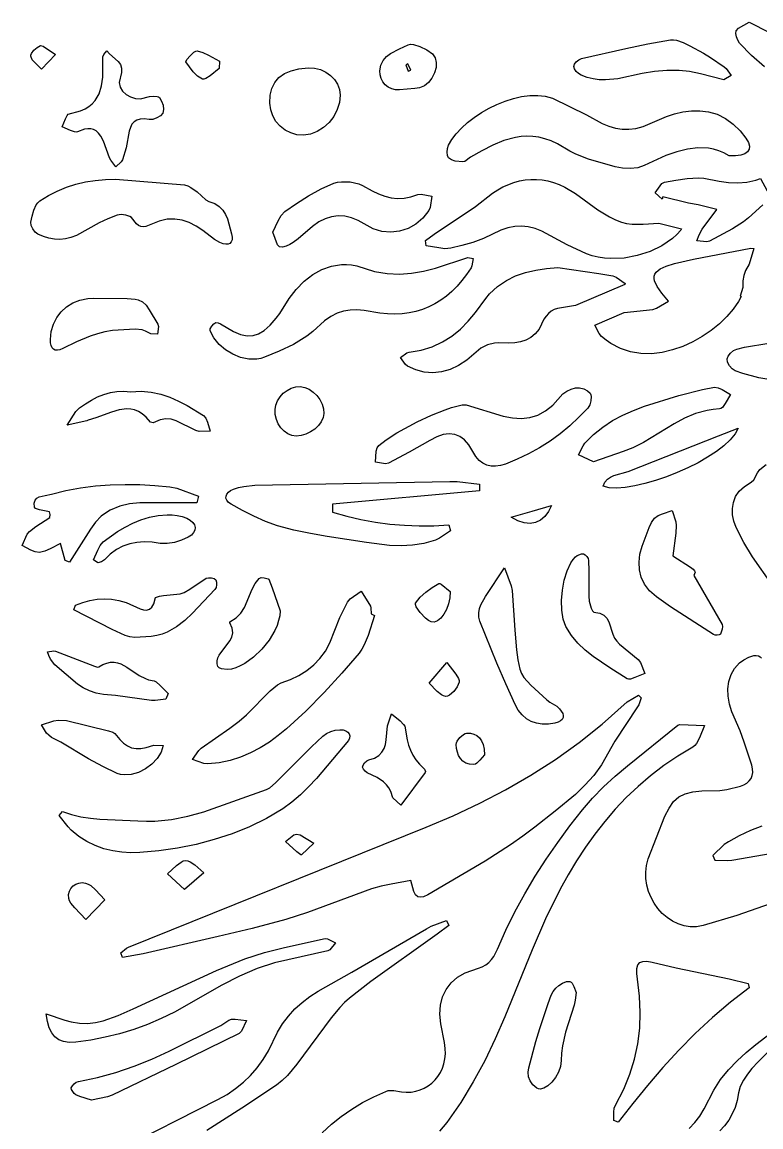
# Model space of a CAD drawing. Header units: centimetres. Extents: x -3.2 to 24.3, y 4.8 to 22.4.
# Drawn here: x -3.23 to 1.28, y 11.9 to 18.65 of the extents above; entities that cross this region are included whole.
import ezdxf

# ---------------------------------------------------------------- set-up
doc = ezdxf.new("R2010")
doc.units = ezdxf.units.CM
doc.layers.add('CUT', color=7, linetype='Continuous')

msp = doc.modelspace()

# ---------------------------------------------------------------- linework, layer by layer
at = {"layer": 'CUT'}
for points in [[(1.30487, 18.376174), (1.226259, 18.446365), (1.153181, 18.522355), (1.141884, 18.539182), (1.133507, 18.559933), (1.129848, 18.58059), (1.132704, 18.597137), (1.145391, 18.612277), (1.210406, 18.650352), (1.33633, 18.586826)], [(1.294663, 17.534814), (1.206985, 17.454383), (1.176475, 17.430638), (1.109919, 17.388515), (0.96927, 17.312945), (0.952514, 17.30849), (0.890927, 17.315265), (0.906362, 17.351319), (0.924367, 17.385638), (1.014039, 17.506481), (0.900043, 17.534011), (0.839862, 17.543703), (0.683644, 17.583391), (0.679225, 17.568851), (0.636329, 17.607067), (0.678372, 17.664714), (0.694019, 17.673235), (0.763061, 17.684935), (0.832951, 17.695607), (0.901717, 17.699702), (0.935063, 17.697549), (1.027745, 17.678627), (1.086017, 17.670795), (1.142507, 17.668776), (1.197515, 17.673169), (1.251342, 17.684576), (1.281437, 17.695387), (1.346986, 17.571842)], [(1.319516, 16.46916), (1.270129, 16.4778), (1.17284, 16.503727), (1.125712, 16.520703), (1.107751, 16.532515), (1.091516, 16.551194), (1.079948, 16.572634), (1.075986, 16.592725), (1.082234, 16.610468), (1.096893, 16.628676), (1.116081, 16.644138), (1.135917, 16.653644), (1.181951, 16.66482), (1.33184, 16.688753)], [(1.351159, 15.212962), (1.232353, 15.383973), (1.178185, 15.472321), (1.132061, 15.564163), (1.118214, 15.602551), (1.11027, 15.641201), (1.108905, 15.679422), (1.114794, 15.716525), (1.128615, 15.75182), (1.151042, 15.784617), (1.182752, 15.814227), (1.22442, 15.839959), (1.239675, 15.854077), (1.262643, 15.897704), (1.276547, 15.917323), (1.31608, 15.947592)], [(1.339903, 13.265558), (1.136346, 13.194021), (0.930153, 13.132372), (0.890286, 13.125203), (0.851223, 13.124819), (0.813333, 13.130696), (0.776986, 13.142312), (0.742548, 13.159143), (0.710389, 13.180668), (0.680879, 13.206363), (0.654384, 13.235705), (0.631275, 13.268173), (0.611919, 13.303243), (0.596686, 13.340393), (0.585943, 13.3791), (0.58006, 13.418841), (0.579406, 13.459094), (0.584349, 13.499336), (0.595257, 13.539044), (0.696359, 13.799527), (0.721716, 13.850114), (0.749696, 13.889121), (0.78206, 13.91783), (0.820567, 13.937524), (0.866976, 13.949484), (0.923046, 13.954991), (1.032738, 13.956872), (1.07517, 13.96284), (1.158447, 13.983661), (1.179495, 13.991837), (1.197378, 14.002589), (1.211897, 14.015747), (1.222855, 14.031142), (1.230051, 14.048604), (1.233287, 14.067963), (1.232365, 14.089049), (1.227086, 14.111693), (1.181471, 14.252835), (1.15567, 14.322135), (1.104683, 14.436771), (1.090229, 14.484863), (1.082351, 14.532587), (1.081343, 14.579092), (1.0875, 14.623529), (1.101116, 14.665046), (1.122486, 14.702793), (1.151906, 14.735919), (1.178017, 14.755574), (1.208894, 14.771739), (1.240126, 14.781002), (1.254497, 14.781979), (1.267303, 14.779952), (1.277557, 14.774422), (1.287603, 14.764799)], [(-1.397539, 11.866895), (-1.340241, 11.918921), (-1.279773, 11.966864), (-1.216256, 12.010807), (-1.149812, 12.050833), (-1.080562, 12.087022), (-1.008628, 12.119459), (-0.993313, 12.123878), (-0.976557, 12.125496), (-0.959516, 12.124657), (-0.912656, 12.115788), (-0.882585, 12.11363), (-0.853342, 12.115056), (-0.825138, 12.119892), (-0.798184, 12.127964), (-0.772692, 12.1391), (-0.748871, 12.153124), (-0.726934, 12.169864), (-0.70709, 12.189147), (-0.68955, 12.210798), (-0.674526, 12.234643), (-0.662228, 12.26051), (-0.652867, 12.288224), (-0.646654, 12.317613), (-0.6438, 12.348502), (-0.644515, 12.380717), (-0.64899, 12.418723), (-0.670987, 12.532038), (-0.677368, 12.590237), (-0.67414, 12.645158), (-0.661585, 12.696033), (-0.639984, 12.742098), (-0.60962, 12.782587), (-0.570775, 12.816734), (-0.52373, 12.843774), (-0.4423, 12.871014), (-0.418662, 12.881065), (-0.397651, 12.893182), (-0.379066, 12.907455), (-0.362707, 12.923971), (-0.348371, 12.942822), (-0.324965, 12.987878), (-0.274917, 13.103275), (-0.219699, 13.215857), (-0.159801, 13.325735), (-0.095717, 13.433022), (-0.027935, 13.537832), (0.043052, 13.640276), (0.116753, 13.740467), (0.192678, 13.838518), (0.254845, 13.910855), (0.322211, 13.979075), (0.393633, 14.044083), (0.467968, 14.106784), (0.775411, 14.355687), (0.788522, 14.361106), (0.937945, 14.353272), (0.907247, 14.278405), (0.889816, 14.244669), (0.879051, 14.23144), (0.866339, 14.22167), (0.775774, 14.167361), (0.690177, 14.109294), (0.609322, 14.047617), (0.532981, 13.982479), (0.460926, 13.914029), (0.392931, 13.842415), (0.328767, 13.767786), (0.268208, 13.69029), (0.211025, 13.610075), (0.156993, 13.527291), (0.105883, 13.442086), (0.057467, 13.354608), (-0.032187, 13.173427), (-0.11379, 12.984939), (-0.280507, 12.574949), (-0.340014, 12.439838), (-0.403884, 12.30694), (-0.473554, 12.177115), (-0.550461, 12.051227), (-0.636043, 11.930136), (-0.679263, 11.876554)], [(1.288063, 13.738499), (1.218928, 13.712102), (1.151225, 13.680835), (1.085022, 13.644495), (1.059533, 13.626291), (0.990193, 13.559721), (1.001491, 13.531549), (1.080124, 13.529851), (1.105827, 13.532348), (1.538708, 13.607897)], [(-2.649742, 11.756215), (-2.032905, 12.069745), (-1.97776, 12.101348), (-1.926038, 12.136398), (-1.877901, 12.175022), (-1.833517, 12.217348), (-1.793051, 12.263505), (-1.756667, 12.313621), (-1.724532, 12.367822), (-1.670039, 12.481818), (-1.638634, 12.532868), (-1.602864, 12.579723), (-1.563, 12.622717), (-1.519312, 12.662187), (-1.472071, 12.698468), (-1.421545, 12.731893), (-1.214825, 12.848166), (-0.75992, 13.11288), (-0.730682, 13.127505), (-0.638232, 13.163091), (-0.62255, 13.131754), (-0.693704, 13.078961), (-1.099504, 12.791033), (-1.230273, 12.68954), (-1.260656, 12.662338), (-1.288929, 12.632559), (-1.341082, 12.567611), (-1.550717, 12.284915), (-1.608602, 12.215605), (-1.640334, 12.185022), (-1.674683, 12.158278), (-1.886417, 12.017191), (-2.101403, 11.880821)], [(0.845563, 11.891695), (0.878926, 11.928629), (0.909231, 11.968987), (0.935874, 12.011857), (0.994524, 12.126783), (1.037008, 12.191208), (1.084825, 12.25047), (1.137099, 12.305433), (1.19295, 12.356962), (1.2515, 12.40592), (1.373187, 12.499581)], [(1.390866, 12.421401), (1.26672, 12.300803), (1.228113, 12.258355), (1.201246, 12.224584), (1.176405, 12.188174), (1.157059, 12.150056), (1.146674, 12.111164), (1.138336, 12.0646), (1.125326, 12.021544), (1.107954, 11.981646), (1.086526, 11.94456), (1.061351, 11.909937), (1.032736, 11.877429)]]:
    msp.add_lwpolyline(points, dxfattribs=at)
for points in [[(-3.150106, 18.401169), (-3.166839, 18.420681), (-3.176476, 18.441728), (-3.176072, 18.44937), (-3.172374, 18.458431), (-3.157649, 18.478239), (-3.137401, 18.496019), (-3.116728, 18.506635), (-3.100616, 18.504241), (-3.025167, 18.452622), (-3.111002, 18.363365)], [(-0.701335, 18.372455), (-0.710368, 18.339819), (-0.725916, 18.30878), (-0.746948, 18.281766), (-0.772432, 18.261203), (-0.801338, 18.24952), (-0.831492, 18.244513), (-0.923488, 18.236716), (-0.948263, 18.237255), (-0.971519, 18.243006), (-0.992638, 18.253351), (-1.011004, 18.267668), (-1.025998, 18.285336), (-1.037003, 18.305736), (-1.043402, 18.328248), (-1.044577, 18.35225), (-1.037831, 18.388006), (-1.023882, 18.416751), (-1.004194, 18.439712), (-0.980229, 18.458118), (-0.925323, 18.486175), (-0.87087, 18.510747), (-0.85689, 18.514552), (-0.839706, 18.513925), (-0.799606, 18.502128), (-0.758331, 18.480872), (-0.723641, 18.455672), (-0.714025, 18.445103), (-0.706941, 18.432809), (-0.699849, 18.404261)], [(0.457288, 18.489603), (0.593265, 18.517483), (0.729886, 18.541203), (0.748616, 18.541946), (0.768075, 18.539018), (0.808295, 18.524969), (0.848781, 18.504697), (0.931902, 18.459785), (0.975029, 18.433731), (1.059072, 18.378002), (1.071521, 18.366755), (1.102111, 18.323181), (1.057254, 18.297652), (0.913298, 18.333906), (0.847817, 18.347982), (0.784015, 18.354662), (0.70882, 18.354023), (0.633271, 18.348006), (0.558278, 18.336829), (0.408211, 18.304273), (0.333093, 18.297113), (0.29591, 18.298235), (0.258894, 18.303142), (0.221982, 18.312325), (0.18511, 18.326272), (0.169587, 18.335791), (0.155145, 18.349318), (0.144287, 18.364742), (0.139513, 18.379951), (0.143685, 18.39341), (0.155272, 18.40818), (0.170695, 18.420867), (0.186375, 18.428081)], [(-2.365762, 18.11665), (-2.369905, 18.094415), (-2.383289, 18.078396), (-2.405504, 18.064885), (-2.430815, 18.056413), (-2.453485, 18.055512), (-2.483243, 18.059214), (-2.508194, 18.058034), (-2.528749, 18.052122), (-2.545318, 18.041628), (-2.558314, 18.026703), (-2.568149, 18.007497), (-2.575233, 17.984161), (-2.594684, 17.882283), (-2.616575, 17.809218), (-2.623315, 17.797424), (-2.657224, 17.766575), (-2.688203, 17.806338), (-2.696104, 17.820657), (-2.73281, 17.922441), (-2.748759, 17.953975), (-2.762232, 17.97208), (-2.777009, 17.985227), (-2.793042, 17.993781), (-2.810285, 17.99811), (-2.82869, 17.99858), (-2.848208, 17.995559), (-2.890395, 17.980506), (-2.899555, 17.978401), (-2.910108, 17.979325), (-2.934158, 17.987564), (-2.985342, 18.010742), (-2.964312, 18.059995), (-2.953178, 18.080843), (-2.947004, 18.087556), (-2.872503, 18.108371), (-2.844883, 18.120791), (-2.821079, 18.135418), (-2.800827, 18.152102), (-2.783861, 18.170694), (-2.769918, 18.191045), (-2.758732, 18.213008), (-2.74357, 18.261173), (-2.736258, 18.313998), (-2.735967, 18.438345), (-2.730708, 18.451443), (-2.711113, 18.475021), (-2.694856, 18.456477), (-2.642117, 18.409031), (-2.629304, 18.391006), (-2.621918, 18.369409), (-2.621785, 18.342758), (-2.63593, 18.280742), (-2.630362, 18.253662), (-2.61588, 18.229422), (-2.594332, 18.209112), (-2.567567, 18.193824), (-2.537433, 18.184648), (-2.505781, 18.182674), (-2.451854, 18.194904), (-2.426831, 18.197774), (-2.404501, 18.196232), (-2.395945, 18.19338), (-2.38998, 18.188913), (-2.377247, 18.168059), (-2.368692, 18.142585)], [(-2.025133, 18.36682), (-2.081413, 18.32267), (-2.107565, 18.305648), (-2.118773, 18.301885), (-2.128213, 18.302617), (-2.15799, 18.32035), (-2.184491, 18.346329), (-2.229351, 18.408532), (-2.222957, 18.421795), (-2.203672, 18.444999), (-2.179944, 18.466467), (-2.169054, 18.472901), (-2.160221, 18.474523), (-2.125327, 18.464471), (-2.091432, 18.448571), (-2.024479, 18.411874)], [(-1.716441, 18.15527), (-1.714177, 18.203344), (-1.704126, 18.245464), (-1.686329, 18.281594), (-1.660823, 18.311698), (-1.627648, 18.33574), (-1.586843, 18.353683), (-1.538448, 18.365492), (-1.482502, 18.37113), (-1.443935, 18.369125), (-1.407595, 18.360256), (-1.374364, 18.34527), (-1.345123, 18.32491), (-1.320754, 18.299925), (-1.30214, 18.271059), (-1.290162, 18.239058), (-1.285701, 18.204669), (-1.290229, 18.159543), (-1.304013, 18.115779), (-1.325781, 18.074767), (-1.354262, 18.037897), (-1.388183, 18.006558), (-1.426273, 17.982141), (-1.46726, 17.966036), (-1.509873, 17.959633), (-1.550415, 17.962676), (-1.588391, 17.97339), (-1.622982, 17.990999), (-1.653367, 18.014726), (-1.678725, 18.043793), (-1.698237, 18.077424), (-1.711083, 18.114842)], [(-0.873248, 18.395966), (-0.886637, 18.390247), (-0.871634, 18.350434), (-0.855364, 18.357054)], [(-0.1098, 17.952261), (-0.145929, 17.953495), (-0.181568, 17.951225), (-0.216777, 17.945764), (-0.286138, 17.926528), (-0.354479, 17.898304), (-0.422269, 17.863607), (-0.489975, 17.824951), (-0.526099, 17.798771), (-0.537774, 17.79588), (-0.584835, 17.80186), (-0.606596, 17.809214), (-0.624154, 17.820748), (-0.631599, 17.835216), (-0.634001, 17.856161), (-0.631846, 17.878714), (-0.625618, 17.898009), (-0.604575, 17.933447), (-0.577641, 17.968639), (-0.545472, 18.003105), (-0.508725, 18.036364), (-0.468058, 18.067936), (-0.424126, 18.097343), (-0.377587, 18.124103), (-0.329099, 18.147736), (-0.279317, 18.167764), (-0.228899, 18.183705), (-0.178502, 18.19508), (-0.128783, 18.201408), (-0.080399, 18.20221), (-0.034006, 18.197006), (0.009737, 18.185316), (0.217486, 18.082953), (0.313037, 18.030976), (0.353738, 18.013926), (0.394453, 18.002203), (0.435455, 17.996042), (0.477014, 17.995683), (0.519401, 18.001362), (0.562889, 18.013316), (0.705466, 18.073468), (0.755847, 18.089895), (0.807, 18.10203), (0.858748, 18.108863), (0.910909, 18.109383), (0.963303, 18.102578), (1.015751, 18.087439), (1.065989, 18.062248), (1.113173, 18.027214), (1.155676, 17.985554), (1.191868, 17.94049), (1.206294, 17.91571), (1.21271, 17.89353), (1.211214, 17.874292), (1.201907, 17.858337), (1.184889, 17.846006), (1.16026, 17.837642), (1.128118, 17.833586), (1.088564, 17.834178), (1.057226, 17.851054), (1.025729, 17.864106), (0.994077, 17.873564), (0.962278, 17.879657), (0.898254, 17.882661), (0.833699, 17.874951), (0.768655, 17.858357), (0.703164, 17.834711), (0.571006, 17.77359), (0.530539, 17.760047), (0.484906, 17.755213), (0.438029, 17.757709), (0.39383, 17.766157), (0.230816, 17.812592), (0.152537, 17.843127), (0.115454, 17.861528), (0.04077, 17.905989), (0.002102, 17.924386), (-0.035844, 17.938021), (-0.073125, 17.947208)], [(-1.9598, 17.298565), (-1.971083, 17.293805), (-1.985307, 17.293035), (-2.002161, 17.296314), (-2.021339, 17.303699), (-2.054691, 17.322448), (-2.125847, 17.376799), (-2.166868, 17.403841), (-2.208848, 17.425364), (-2.252076, 17.440283), (-2.296838, 17.44751), (-2.343424, 17.445961), (-2.392123, 17.43455), (-2.473666, 17.401349), (-2.488707, 17.400407), (-2.503401, 17.402771), (-2.51758, 17.408681), (-2.531076, 17.418379), (-2.561379, 17.457031), (-2.570869, 17.463068), (-2.596583, 17.471803), (-2.625248, 17.475005), (-2.649627, 17.471378), (-2.704959, 17.448892), (-2.759308, 17.423558), (-2.897497, 17.346628), (-2.931228, 17.333752), (-2.96493, 17.326069), (-2.998601, 17.323268), (-3.032239, 17.325037), (-3.065842, 17.331064), (-3.099408, 17.341036), (-3.132935, 17.354642), (-3.149398, 17.367244), (-3.163888, 17.386844), (-3.173557, 17.408763), (-3.175558, 17.428322), (-3.16857, 17.464638), (-3.158099, 17.501613), (-3.142859, 17.534286), (-3.133049, 17.547458), (-3.121564, 17.557693), (-3.069052, 17.590731), (-3.01474, 17.618654), (-2.958758, 17.641673), (-2.90124, 17.659999), (-2.842317, 17.673842), (-2.782121, 17.683413), (-2.720784, 17.688923), (-2.658437, 17.690582), (-2.237874, 17.656363), (-2.217641, 17.650831), (-2.197869, 17.640134), (-2.160071, 17.613124), (-2.107755, 17.56469), (-2.088838, 17.555298), (-2.053179, 17.542353), (-2.025239, 17.524262), (-2.003776, 17.501895), (-1.987552, 17.476121), (-1.975326, 17.447808), (-1.950234, 17.356328), (-1.946673, 17.336196), (-1.947286, 17.319819), (-1.951765, 17.307256)], [(0.151515, 17.602618), (0.287059, 17.504519), (0.357517, 17.461293), (0.393958, 17.443208), (0.431413, 17.428266), (0.462995, 17.41987), (0.495972, 17.41545), (0.56488, 17.415138), (0.659757, 17.422009), (0.79847, 17.387461), (0.794968, 17.380501), (0.770201, 17.353562), (0.742247, 17.328545), (0.711465, 17.305549), (0.678217, 17.284672), (0.605762, 17.249669), (0.527763, 17.224321), (0.4471, 17.209415), (0.366658, 17.205736), (0.327419, 17.208352), (0.289316, 17.214071), (0.252708, 17.222989), (0.217957, 17.235205), (0.100027, 17.289175), (-0.055338, 17.374207), (-0.096704, 17.390526), (-0.137852, 17.40075), (-0.179019, 17.404827), (-0.220442, 17.402708), (-0.262361, 17.394342), (-0.305013, 17.379675), (-0.410612, 17.32902), (-0.475792, 17.304994), (-0.542814, 17.285435), (-0.610312, 17.269198), (-0.646426, 17.266364), (-0.684136, 17.270704), (-0.760707, 17.284559), (-0.765666, 17.316053), (-0.712006, 17.355376), (-0.461102, 17.524297), (-0.3565, 17.604994), (-0.324723, 17.625984), (-0.292219, 17.644026), (-0.225423, 17.671196), (-0.19133, 17.680291), (-0.156905, 17.68637), (-0.122247, 17.689416), (-0.087455, 17.689414), (-0.052628, 17.686346), (-0.017866, 17.680195), (0.016733, 17.670945), (0.051069, 17.658579), (0.085044, 17.64308)], [(-0.792982, 17.599755), (-0.726251, 17.58802), (-0.736892, 17.518812), (-0.745439, 17.498861), (-0.781311, 17.45242), (-0.823959, 17.415753), (-0.871845, 17.389128), (-0.92343, 17.372813), (-0.977177, 17.367078), (-1.031546, 17.372189), (-1.084998, 17.388416), (-1.17616, 17.439443), (-1.216823, 17.455695), (-1.257704, 17.46478), (-1.298521, 17.466695), (-1.338994, 17.461437), (-1.378842, 17.449002), (-1.417785, 17.429387), (-1.455541, 17.40259), (-1.542449, 17.326581), (-1.572896, 17.303419), (-1.593114, 17.29118), (-1.615889, 17.28101), (-1.637996, 17.275647), (-1.656215, 17.277826), (-1.669139, 17.290347), (-1.698947, 17.367911), (-1.665764, 17.437486), (-1.647363, 17.469496), (-1.623695, 17.494024), (-1.552577, 17.543197), (-1.479328, 17.5897), (-1.403701, 17.631282), (-1.32545, 17.665691), (-1.303054, 17.672077), (-1.278385, 17.675487), (-1.225538, 17.673986), (-1.173519, 17.662394), (-1.149887, 17.653192), (-1.090343, 17.6192), (-1.052084, 17.600599), (-1.013856, 17.586493), (-0.975352, 17.577259), (-0.936264, 17.573276), (-0.896282, 17.574921), (-0.8551, 17.582572), (-0.812409, 17.596606)], [(-1.266517, 16.884993), (-1.305505, 16.872111), (-1.343672, 16.852615), (-1.381488, 16.825946), (-1.453452, 16.760441), (-1.490625, 16.732011), (-1.572163, 16.682183), (-1.659565, 16.640078), (-1.748355, 16.603712), (-1.771665, 16.596392), (-1.795699, 16.592091), (-1.845034, 16.591943), (-1.894551, 16.602064), (-1.94244, 16.621251), (-1.986893, 16.648303), (-2.026102, 16.682016), (-2.058258, 16.721186), (-2.081552, 16.764612), (-2.08015, 16.776694), (-2.071471, 16.792573), (-2.059031, 16.806992), (-2.04635, 16.814698), (-2.032663, 16.813737), (-2.017615, 16.807083), (-1.938066, 16.760961), (-1.894498, 16.74297), (-1.855272, 16.734373), (-1.819051, 16.735446), (-1.784495, 16.746465), (-1.750266, 16.767706), (-1.715027, 16.799444), (-1.677438, 16.841957), (-1.655949, 16.870596), (-1.597505, 16.961436), (-1.554675, 17.018118), (-1.506641, 17.067332), (-1.454217, 17.108097), (-1.398216, 17.139432), (-1.339452, 17.160356), (-1.278739, 17.16989), (-1.247906, 17.170079), (-1.216891, 17.167053), (-1.185796, 17.160689), (-1.076082, 17.127024), (-0.999397, 17.114226), (-0.924317, 17.111156), (-0.850487, 17.116503), (-0.777554, 17.128952), (-0.705166, 17.147191), (-0.506233, 17.213098), (-0.473675, 17.206037), (-0.482118, 17.161483), (-0.487238, 17.149822), (-0.514202, 17.109086), (-0.542739, 17.071404), (-0.572822, 17.036808), (-0.604426, 17.005327), (-0.637525, 16.976992), (-0.672094, 16.951833), (-0.708106, 16.929879), (-0.745537, 16.911161), (-0.784361, 16.895709), (-0.824551, 16.883554), (-0.866082, 16.874724), (-0.908929, 16.869251), (-0.953066, 16.867164), (-0.998467, 16.868494), (-1.045106, 16.87327), (-1.139929, 16.889524), (-1.1842, 16.893141), (-1.226239, 16.891816)], [(1.212215, 17.172299), (1.189451, 17.133674), (1.178767, 17.103255), (1.172641, 17.070848), (1.171788, 17.028397), (1.157186, 16.976419), (1.163282, 16.975073), (1.14637, 16.943954), (1.113662, 16.897427), (1.074424, 16.851979), (1.029402, 16.808426), (0.979341, 16.767585), (0.924987, 16.730269), (0.867086, 16.697296), (0.806384, 16.66948), (0.743627, 16.647637), (0.679561, 16.632583), (0.614931, 16.625132), (0.550483, 16.626101), (0.486964, 16.636305), (0.425119, 16.656559), (0.365694, 16.68768), (0.337122, 16.707569), (0.309434, 16.730481), (0.294266, 16.748682), (0.269132, 16.79962), (0.447828, 16.875645), (0.622879, 16.895747), (0.64601, 16.902992), (0.719608, 16.946353), (0.678062, 16.994194), (0.649531, 17.034968), (0.634092, 17.069468), (0.631305, 17.084613), (0.631819, 17.098487), (0.635645, 17.111188), (0.642791, 17.122817), (0.667082, 17.143253), (0.704768, 17.160585), (0.755927, 17.175609), (0.871815, 17.201877), (1.22232, 17.268792), (1.239181, 17.268287)], [(-0.185604, 16.696971), (-0.220792, 16.690606), (-0.257327, 16.688477), (-0.320446, 16.691219), (-0.344395, 16.68985), (-0.387617, 16.679481), (-0.426689, 16.658777), (-0.512822, 16.585518), (-0.563251, 16.552641), (-0.614941, 16.528932), (-0.667429, 16.514416), (-0.720255, 16.509114), (-0.772957, 16.513051), (-0.825076, 16.526249), (-0.876149, 16.548733), (-0.888582, 16.558671), (-0.918649, 16.601907), (-0.879584, 16.63066), (-0.86608, 16.634908), (-0.792734, 16.646651), (-0.725039, 16.667506), (-0.662666, 16.696556), (-0.605284, 16.732885), (-0.552561, 16.775578), (-0.504168, 16.823717), (-0.459775, 16.876387), (-0.397039, 16.962919), (-0.373969, 16.990158), (-0.324777, 17.0363), (-0.271725, 17.072479), (-0.21507, 17.100078), (-0.155065, 17.120478), (-0.091965, 17.13506), (-0.026024, 17.145206), (0.042503, 17.152298), (0.293747, 17.114746), (0.378814, 17.099959), (0.398636, 17.09274), (0.454699, 17.052847), (0.451804, 17.047779), (0.150066, 16.919339), (0.041681, 16.901328), (0.021028, 16.894044), (0.00243, 16.884275), (-0.01424, 16.87151), (-0.029111, 16.855234), (-0.042309, 16.834936), (-0.072091, 16.774945), (-0.095008, 16.746561), (-0.122024, 16.724442), (-0.152453, 16.708081)], [(-2.496476, 16.770683), (-2.539208, 16.775255), (-2.677356, 16.766128), (-2.724328, 16.758613), (-2.769335, 16.747191), (-2.812819, 16.73257), (-2.896998, 16.696573), (-2.980414, 16.656297), (-2.997972, 16.649366), (-3.013448, 16.64643), (-3.026733, 16.647475), (-3.037718, 16.652489), (-3.046292, 16.661461), (-3.052347, 16.674377), (-3.055771, 16.691226), (-3.056456, 16.711995), (-3.050962, 16.760417), (-3.03797, 16.8052), (-3.017948, 16.8457), (-2.991364, 16.881271), (-2.958687, 16.911268), (-2.920384, 16.935046), (-2.876924, 16.951959), (-2.828776, 16.961363), (-2.795475, 16.963493), (-2.586833, 16.962695), (-2.539418, 16.958559), (-2.521266, 16.95461), (-2.493075, 16.942079), (-2.471701, 16.922204), (-2.452345, 16.89359), (-2.400493, 16.804557), (-2.396864, 16.792114), (-2.401751, 16.744996), (-2.443092, 16.74604), (-2.475232, 16.76301)], [(-1.558385, 16.421978), (-1.530499, 16.423927), (-1.503241, 16.419), (-1.476721, 16.407524), (-1.451877, 16.390557), (-1.429645, 16.369156), (-1.410963, 16.344379), (-1.396768, 16.317284), (-1.387997, 16.288929), (-1.385588, 16.260372), (-1.390419, 16.23467), (-1.402194, 16.209542), (-1.419786, 16.185903), (-1.442068, 16.164672), (-1.467912, 16.146764), (-1.496191, 16.133096), (-1.525778, 16.124586), (-1.555544, 16.122151), (-1.582115, 16.126293), (-1.606911, 16.136536), (-1.629328, 16.152125), (-1.648762, 16.172301), (-1.664608, 16.196309), (-1.676263, 16.223392), (-1.683121, 16.252792), (-1.684579, 16.283754), (-1.680036, 16.311307), (-1.669548, 16.337577), (-1.653985, 16.361773), (-1.634217, 16.383102), (-1.611114, 16.400774), (-1.585547, 16.413996)], [(0.244827, 16.338127), (0.237423, 16.312334), (0.225482, 16.29227), (0.171844, 16.236357), (0.115517, 16.184173), (0.05653, 16.135749), (-0.005089, 16.091116), (-0.06931, 16.050304), (-0.136105, 16.013344), (-0.205447, 15.980267), (-0.277306, 15.951105), (-0.308298, 15.941644), (-0.337555, 15.937128), (-0.365076, 15.937799), (-0.390859, 15.943899), (-0.414905, 15.955672), (-0.437213, 15.973361), (-0.457783, 15.997208), (-0.501537, 16.067791), (-0.528083, 16.098537), (-0.556582, 16.119944), (-0.587366, 16.132264), (-0.620762, 16.135746), (-0.657103, 16.130641), (-0.696716, 16.1172), (-0.739934, 16.095673), (-0.864867, 16.024514), (-0.991539, 15.956833), (-1.008895, 15.952969), (-1.071042, 15.961703), (-1.06776, 16.030226), (-1.060947, 16.049862), (-1.049884, 16.063884), (-1.006433, 16.099285), (-0.940788, 16.141229), (-0.817094, 16.207839), (-0.728736, 16.24899), (-0.644401, 16.282964), (-0.606082, 16.296034), (-0.541824, 16.31189), (-0.517757, 16.313696), (-0.290336, 16.243203), (-0.234628, 16.233017), (-0.180793, 16.230171), (-0.128991, 16.235603), (-0.079377, 16.250252), (-0.032111, 16.275059), (0.012652, 16.310962), (0.073734, 16.378914), (0.097503, 16.395946), (0.123794, 16.408786), (0.15034, 16.416223), (0.174524, 16.416225), (0.200686, 16.409838), (0.224276, 16.398344), (0.240746, 16.383021), (0.24454, 16.374499), (0.246375, 16.363678)], [(1.098049, 16.375043), (1.064605, 16.320202), (1.047744, 16.297342), (1.039178, 16.290384), (1.030483, 16.287675), (0.991745, 16.284815), (0.954465, 16.278852), (0.883676, 16.258913), (0.816909, 16.230449), (0.752958, 16.196055), (0.565929, 16.083211), (0.501173, 16.051018), (0.441912, 16.027072), (0.260182, 15.96491), (0.1694, 16.007426), (0.196807, 16.062854), (0.208535, 16.079039), (0.260854, 16.131707), (0.317202, 16.177086), (0.377036, 16.216121), (0.439816, 16.249758), (0.504999, 16.278941), (0.572044, 16.304617), (0.781073, 16.370212), (0.925697, 16.406371), (0.998741, 16.42005), (1.02219, 16.417317), (1.047127, 16.405389)], [(-2.429039, 16.203), (-2.444114, 16.207418), (-2.472422, 16.237575), (-2.495552, 16.257544), (-2.518795, 16.27206), (-2.542141, 16.281686), (-2.565577, 16.286982), (-2.58909, 16.288511), (-2.636302, 16.282508), (-2.683681, 16.268169), (-2.778551, 16.232442), (-2.825849, 16.220035), (-2.834408, 16.21583), (-2.953701, 16.189229), (-2.900341, 16.271619), (-2.878275, 16.29352), (-2.842722, 16.319089), (-2.806103, 16.341719), (-2.768468, 16.361001), (-2.729863, 16.376523), (-2.690336, 16.387875), (-2.649936, 16.394647), (-2.608709, 16.396427), (-2.566703, 16.392807), (-2.502136, 16.39574), (-2.441038, 16.390259), (-2.38295, 16.377554), (-2.327411, 16.358812), (-2.273964, 16.335224), (-2.222148, 16.307978), (-2.121573, 16.247271), (-2.106715, 16.23045), (-2.096736, 16.205869), (-2.080177, 16.151299), (-2.147317, 16.150301), (-2.167473, 16.155267), (-2.288446, 16.215543), (-2.319754, 16.224599), (-2.352375, 16.22709), (-2.386753, 16.220937)], [(0.472372, 15.905242), (1.023855, 16.123639), (1.143663, 16.170316), (1.125128, 16.134907), (1.095927, 16.098915), (1.057402, 16.062845), (1.010896, 16.027196), (0.95775, 15.992472), (0.899306, 15.959175), (0.836906, 15.927806), (0.771892, 15.898869), (0.705606, 15.872865), (0.639389, 15.850296), (0.574584, 15.831665), (0.512533, 15.817473), (0.454577, 15.808223), (0.402059, 15.804417), (0.356319, 15.806557), (0.318701, 15.815145), (0.330293, 15.840003), (0.345647, 15.858305), (0.363971, 15.871388), (0.384471, 15.880586)], [(-3.060112, 15.624239), (-3.058583, 15.642516), (-3.062644, 15.65963), (-3.12362, 15.670716), (-3.14798, 15.6803), (-3.152722, 15.686811), (-3.155155, 15.711528), (-3.150313, 15.729555), (-3.13966, 15.742132), (-3.124663, 15.750501), (-3.087494, 15.759575), (-3.050529, 15.766708), (-2.961337, 15.789289), (-2.871701, 15.80619), (-2.781683, 15.817832), (-2.691341, 15.824637), (-2.600734, 15.827026), (-2.509921, 15.825419), (-2.418962, 15.820239), (-2.327915, 15.811907), (-2.283396, 15.802937), (-2.152223, 15.753825), (-2.16179, 15.714177), (-2.510665, 15.714593), (-2.572503, 15.707679), (-2.632782, 15.693181), (-2.690995, 15.668717), (-2.719167, 15.652004), (-2.746632, 15.631906), (-2.782029, 15.596076), (-2.81225, 15.553824), (-2.93907, 15.352596), (-2.965846, 15.362258), (-2.994335, 15.466197), (-3.057915, 15.43265), (-3.089939, 15.418393), (-3.122598, 15.410675), (-3.148534, 15.413844), (-3.175274, 15.42522), (-3.229345, 15.454033), (-3.19867, 15.521868), (-3.183982, 15.539101), (-3.145122, 15.568737)], [(-1.468321, 15.526076), (-1.569229, 15.547749), (-1.668694, 15.574087), (-1.741971, 15.599775), (-1.813485, 15.631688), (-1.883495, 15.667632), (-1.952256, 15.705414), (-1.968993, 15.717116), (-1.979511, 15.729658), (-1.984287, 15.742589), (-1.983797, 15.755458), (-1.978518, 15.767816), (-1.968926, 15.779211), (-1.955496, 15.789194), (-1.938707, 15.797315), (-1.907174, 15.807528), (-1.874329, 15.814762), (-1.807528, 15.821221), (-0.617844, 15.845008), (-0.572285, 15.843516), (-0.435431, 15.827383), (-0.434824, 15.787217), (-1.332777, 15.706048), (-1.333074, 15.657751), (-1.246621, 15.633309), (-1.159524, 15.612965), (-1.071776, 15.59677), (-0.983368, 15.584774), (-0.894293, 15.577025), (-0.804543, 15.573573), (-0.714111, 15.574468), (-0.622988, 15.57976), (-0.612586, 15.543239), (-0.680961, 15.498215), (-0.70512, 15.486881), (-0.775108, 15.466155), (-0.845126, 15.454899), (-0.91515, 15.451446), (-0.985154, 15.454127), (-1.125006, 15.47122), (-1.366548, 15.508095)], [(-0.243002, 15.625561), (-0.11497, 15.663597), (0.003485, 15.698787), (-0.014978, 15.660505), (-0.037396, 15.630112), (-0.063557, 15.607824), (-0.093245, 15.593859), (-0.126248, 15.588433), (-0.162351, 15.591764), (-0.20134, 15.604067)], [(0.556932, 15.449715), (0.600261, 15.564023), (0.615036, 15.594028), (0.634065, 15.619979), (0.655909, 15.636244), (0.682812, 15.647757), (0.740379, 15.667252), (0.76409, 15.598692), (0.766471, 15.576008), (0.763399, 15.528594), (0.74551, 15.389983), (0.853566, 15.321359), (0.869604, 15.308556), (0.878163, 15.298451), (0.880747, 15.289642), (0.874017, 15.2703), (1.045927, 14.97187), (1.048921, 14.958957), (1.047216, 14.943296), (1.035821, 14.912546), (1.028938, 14.908141), (1.01666, 14.905866), (1.003143, 14.906167), (0.99254, 14.909493), (0.731072, 15.079235), (0.646239, 15.13904), (0.60322, 15.176553), (0.57191, 15.216884), (0.551336, 15.259715), (0.540524, 15.304731), (0.538502, 15.351614), (0.544296, 15.400047)], [(-2.255582, 15.486866), (-2.299494, 15.472548), (-2.343865, 15.464822), (-2.386191, 15.466295), (-2.435513, 15.472947), (-2.482906, 15.475265), (-2.528361, 15.47267), (-2.57187, 15.464583), (-2.613425, 15.450426), (-2.653018, 15.42962), (-2.690639, 15.401585), (-2.726282, 15.365742), (-2.744446, 15.354746), (-2.766098, 15.346774), (-2.793289, 15.366612), (-2.767596, 15.425711), (-2.75313, 15.453227), (-2.734051, 15.474954), (-2.646148, 15.538338), (-2.600108, 15.565851), (-2.552497, 15.589909), (-2.503184, 15.61001), (-2.452036, 15.625655), (-2.398921, 15.636342), (-2.343705, 15.641569), (-2.312977, 15.641112), (-2.281858, 15.637282), (-2.251394, 15.630133), (-2.222632, 15.619722), (-2.201898, 15.608219), (-2.186592, 15.594583), (-2.17682, 15.579477), (-2.172686, 15.563566), (-2.174296, 15.547516), (-2.181754, 15.53199), (-2.195166, 15.517654), (-2.214636, 15.505171)], [(0.547307, 14.738319), (0.574154, 14.671997), (0.51402, 14.646328), (0.48648, 14.637366), (0.475179, 14.636668), (0.466223, 14.639564), (0.360987, 14.705515), (0.257957, 14.77459), (0.209875, 14.81324), (0.16547, 14.8562), (0.125784, 14.904647), (0.09186, 14.959756), (0.07574, 15.004138), (0.067134, 15.058186), (0.065637, 15.118316), (0.070842, 15.180951), (0.082343, 15.242508), (0.099733, 15.299407), (0.122605, 15.348069), (0.135971, 15.368192), (0.150554, 15.384912), (0.161237, 15.392998), (0.18792, 15.402671), (0.200026, 15.402161), (0.21018, 15.39652), (0.219704, 15.386383), (0.227028, 15.374085), (0.230579, 15.361961), (0.232864, 15.299765), (0.232154, 15.143568), (0.234372, 15.112633), (0.245728, 15.07093), (0.254503, 15.053858), (0.263288, 15.04669), (0.298464, 15.040912), (0.323861, 15.028187), (0.341601, 15.009979), (0.353806, 14.987751), (0.378421, 14.911574), (0.389697, 14.887894), (0.403281, 14.868853), (0.419442, 14.851426), (0.5342, 14.756369)], [(-2.365735, 15.1478), (-2.263028, 15.15916), (-2.238816, 15.166859), (-2.204302, 15.186413), (-2.104458, 15.253216), (-2.090453, 15.256699), (-2.073133, 15.255822), (-2.05704, 15.251292), (-2.046719, 15.243816), (-2.042043, 15.230402), (-2.041488, 15.213086), (-2.044811, 15.196148), (-2.051768, 15.18387), (-2.187764, 15.039826), (-2.235377, 14.995045), (-2.286698, 14.955754), (-2.343269, 14.924275), (-2.374005, 14.912191), (-2.406631, 14.902932), (-2.441341, 14.896787), (-2.541298, 14.892201), (-2.571899, 14.894719), (-2.599894, 14.902818), (-2.67909, 14.9401), (-2.912694, 15.06084), (-2.903271, 15.089815), (-2.859223, 15.10608), (-2.815205, 15.117977), (-2.771189, 15.1253), (-2.727149, 15.127844), (-2.683057, 15.125402), (-2.638886, 15.117767), (-2.594608, 15.104733), (-2.508334, 15.067039), (-2.488075, 15.06085), (-2.469062, 15.059158), (-2.451897, 15.063667), (-2.437177, 15.07608), (-2.425503, 15.098101), (-2.41491, 15.13506), (-2.389622, 15.143568)], [(-1.943108, 14.919386), (-1.946543, 14.947967), (-1.960706, 14.980242), (-1.960109, 14.987675), (-1.921538, 15.012062), (-1.89335, 15.041151), (-1.87196, 15.074728), (-1.824196, 15.186067), (-1.805615, 15.221281), (-1.781639, 15.252826), (-1.769222, 15.257227), (-1.750264, 15.257055), (-1.725967, 15.250638), (-1.722722, 15.247407), (-1.702377, 15.195177), (-1.65389, 15.053877), (-1.656138, 15.024755), (-1.662434, 14.994903), (-1.672421, 14.964671), (-1.685743, 14.934408), (-1.720965, 14.875178), (-1.765247, 14.820005), (-1.815736, 14.771675), (-1.86958, 14.732978), (-1.896869, 14.718114), (-1.923927, 14.706703), (-1.950397, 14.699095), (-1.975922, 14.695637), (-2.01046, 14.699928), (-2.025489, 14.706007), (-2.033955, 14.714336), (-2.037687, 14.730383), (-2.037352, 14.748655), (-2.03346, 14.766897), (-2.026524, 14.782852), (-1.959757, 14.870261), (-1.948234, 14.893737)], [(0.069955, 14.39131), (0.059804, 14.381905), (0.044673, 14.374188), (0.024338, 14.368357), (-0.014944, 14.362594), (-0.052146, 14.362268), (-0.087035, 14.367526), (-0.119376, 14.378517), (-0.148937, 14.395387), (-0.175482, 14.418285), (-0.198778, 14.447358), (-0.218591, 14.482754), (-0.275434, 14.608451), (-0.329842, 14.735282), (-0.433846, 14.990989), (-0.439776, 15.014971), (-0.440561, 15.041729), (-0.436475, 15.068243), (-0.427789, 15.091492), (-0.398632, 15.142316), (-0.282981, 15.31771), (-0.242912, 15.207752), (-0.236989, 15.177962), (-0.220369, 14.935877), (-0.209493, 14.815579), (-0.200927, 14.756148), (-0.189327, 14.697398), (-0.179976, 14.671377), (-0.164961, 14.646592), (-0.122798, 14.599806), (-0.023963, 14.510854), (-0.005371, 14.496313), (0.036312, 14.47175), (0.053903, 14.456647), (0.072784, 14.427647), (0.07622, 14.41438), (0.075352, 14.402201)], [(-0.670782, 15.21804), (-0.61559, 15.172589), (-0.617662, 15.133945), (-0.62541, 15.096885), (-0.637767, 15.062819), (-0.653668, 15.033156), (-0.672048, 15.009309), (-0.691842, 14.992688), (-0.711984, 14.984704), (-0.731408, 14.986767), (-0.748185, 14.996063), (-0.765661, 15.009918), (-0.798528, 15.045046), (-0.821648, 15.079633), (-0.82694, 15.092812), (-0.826658, 15.101161), (-0.798667, 15.136977), (-0.764127, 15.168754), (-0.725424, 15.196715), (-0.684942, 15.221081), (-0.678893, 15.221492)], [(-2.150362, 14.200925), (-2.135099, 14.21537), (-1.959635, 14.337993), (-1.903005, 14.381105), (-1.858857, 14.420217), (-1.713415, 14.566437), (-1.670391, 14.602962), (-1.646664, 14.614362), (-1.590254, 14.634938), (-1.538278, 14.659864), (-1.490854, 14.689388), (-1.448101, 14.723756), (-1.410138, 14.763214), (-1.377082, 14.808011), (-1.349052, 14.858392), (-1.288431, 15.013031), (-1.241773, 15.107234), (-1.22571, 15.12698), (-1.157999, 15.175094), (-1.102315, 15.082693), (-1.099062, 15.071974), (-1.098364, 15.035286), (-1.07647, 15.026673), (-1.116169, 14.904701), (-1.139237, 14.84644), (-1.153844, 14.819911), (-1.171363, 14.795848), (-1.275842, 14.674575), (-1.383584, 14.555839), (-1.495792, 14.441739), (-1.613669, 14.334374), (-1.665227, 14.292459), (-1.719094, 14.253266), (-1.775348, 14.217586), (-1.834069, 14.186208), (-1.895336, 14.159925), (-1.959228, 14.139526), (-2.025824, 14.125802), (-2.095203, 14.119543), (-2.118371, 14.122095), (-2.188435, 14.147311)], [(-3.074637, 14.803767), (-3.036221, 14.810217), (-3.024821, 14.808513), (-2.787514, 14.715804), (-2.767843, 14.710159), (-2.760855, 14.711563), (-2.735724, 14.7263), (-2.711938, 14.735557), (-2.689346, 14.739941), (-2.667797, 14.740059), (-2.647139, 14.73652), (-2.627222, 14.72993), (-2.589004, 14.710033), (-2.514798, 14.660379), (-2.476391, 14.640347), (-2.456332, 14.633656), (-2.422576, 14.626763), (-2.409975, 14.620004), (-2.385456, 14.59904), (-2.337128, 14.549362), (-2.351377, 14.514856), (-2.417465, 14.507155), (-2.439158, 14.507715), (-2.659194, 14.536989), (-2.732704, 14.544225), (-2.777774, 14.551312), (-2.818686, 14.564881), (-2.856211, 14.583743), (-2.89112, 14.606707), (-3.030261, 14.72522), (-3.05588, 14.758938), (-3.066159, 14.780789)], [(-0.562975, 14.641048), (-0.559057, 14.629736), (-0.559128, 14.619627), (-0.571777, 14.590565), (-0.593318, 14.561783), (-0.618457, 14.540013), (-0.630721, 14.533861), (-0.6419, 14.531986), (-0.655018, 14.534761), (-0.667946, 14.541178), (-0.693396, 14.561763), (-0.743838, 14.611721), (-0.634567, 14.739794), (-0.580231, 14.667684)], [(-0.813302, 13.308576), (-0.826014, 13.320359), (-0.836474, 13.340394), (-0.854515, 13.406689), (-0.97603, 13.385428), (-1.036402, 13.373255), (-1.095391, 13.356832), (-1.486642, 13.211656), (-1.618789, 13.169674), (-1.824872, 13.115133), (-2.032137, 13.064813), (-2.489555, 12.959306), (-2.616076, 12.937437), (-2.625398, 12.965445), (-2.591421, 12.994276), (-2.578977, 13.001116), (-0.761694, 13.732642), (-0.59611, 13.803007), (-0.434099, 13.879179), (-0.275942, 13.961604), (-0.121922, 14.050726), (0.027681, 14.146991), (0.172586, 14.250845), (0.312509, 14.362732), (0.467199, 14.49926), (0.534668, 14.53994), (0.551514, 14.523778), (0.537105, 14.480394), (0.53031, 14.467194), (0.391316, 14.258473), (0.309661, 14.113992), (0.261584, 14.048693), (0.208009, 13.988938), (0.150204, 13.933587), (0.02698, 13.831542), (-0.09794, 13.733447), (-0.170581, 13.677376), (-0.245658, 13.624264), (-0.401207, 13.524695), (-0.751941, 13.319063), (-0.777236, 13.308295), (-0.797366, 13.304677)], [(-3.11055, 14.35764), (-3.034789, 14.38241), (-3.008452, 14.386023), (-2.957803, 14.385417), (-2.70184, 14.322348), (-2.674886, 14.312535), (-2.662989, 14.305186), (-2.633208, 14.267858), (-2.61061, 14.245596), (-2.586408, 14.229132), (-2.560548, 14.218381), (-2.532974, 14.213258), (-2.503631, 14.213678), (-2.472464, 14.219556), (-2.424446, 14.234176), (-2.367031, 14.231905), (-2.38031, 14.190539), (-2.404314, 14.151821), (-2.436798, 14.117298), (-2.47552, 14.08852), (-2.518235, 14.067036), (-2.5627, 14.054396), (-2.606671, 14.052148), (-2.627771, 14.055406), (-2.647905, 14.061842), (-2.736612, 14.103477), (-2.822774, 14.151256), (-2.993169, 14.251487), (-3.050133, 14.281628), (-3.066958, 14.294111), (-3.07964, 14.307979)], [(-1.005419, 14.266994), (-0.997552, 14.351993), (-0.972292, 14.425367), (-0.920882, 14.382441), (-0.899214, 14.360578), (-0.892252, 14.349262), (-0.877926, 14.267487), (-0.869033, 14.234566), (-0.857424, 14.20312), (-0.842748, 14.173195), (-0.824655, 14.144833), (-0.802794, 14.118078), (-0.772107, 14.087261), (-0.766057, 14.072529), (-0.76661, 14.067629), (-0.917116, 13.86672), (-0.964488, 13.913213), (-0.9782, 13.950639), (-0.98968, 13.973258), (-1.004119, 13.992578), (-1.021144, 14.009087), (-1.061446, 14.035624), (-1.121459, 14.064395), (-1.134666, 14.075187), (-1.144814, 14.087602), (-1.14951, 14.100089), (-1.146443, 14.11232), (-1.137166, 14.125969), (-1.124617, 14.137683), (-1.111731, 14.144109), (-1.077358, 14.155156), (-1.05122, 14.170749), (-1.032138, 14.190308), (-1.01893, 14.213255), (-1.010417, 14.239009)], [(-1.344444, 14.317028), (-1.316344, 14.324728), (-1.288674, 14.328022), (-1.268771, 14.326858), (-1.252472, 14.322081), (-1.240062, 14.314211), (-1.231826, 14.30377), (-1.228048, 14.291277), (-1.229014, 14.277252), (-1.235007, 14.262217), (-1.43143, 14.030756), (-1.479377, 13.978889), (-1.529253, 13.929954), (-1.581688, 13.884993), (-1.637313, 13.84505), (-1.736748, 13.786314), (-1.83989, 13.735666), (-1.946265, 13.692698), (-2.055399, 13.657002), (-2.16682, 13.628169), (-2.280053, 13.605792), (-2.394625, 13.589462), (-2.510063, 13.578771), (-2.565435, 13.577188), (-2.620932, 13.580278), (-2.676061, 13.588352), (-2.730327, 13.601719), (-2.783236, 13.620692), (-2.834294, 13.64558), (-2.883007, 13.676694), (-2.928881, 13.714345), (-2.948881, 13.735221), (-3.002609, 13.804613), (-2.98288, 13.82919), (-2.926625, 13.810347), (-2.869795, 13.797134), (-2.812501, 13.788408), (-2.754855, 13.783024), (-2.522982, 13.772008), (-2.470173, 13.769603), (-2.418198, 13.770418), (-2.316463, 13.780587), (-2.217192, 13.80027), (-2.119803, 13.827226), (-1.737401, 13.962891), (-1.717212, 13.973), (-1.68082, 14.004959), (-1.461763, 14.22406), (-1.392718, 14.289443), (-1.370671, 14.305181)], [(-0.422919, 14.261257), (-0.413647, 14.237723), (-0.407877, 14.208854), (-0.405826, 14.174421), (-0.43273, 14.14142), (-0.451036, 14.12419), (-0.46094, 14.118577), (-0.47117, 14.116181), (-0.49716, 14.117771), (-0.519175, 14.12469), (-0.537388, 14.136212), (-0.551973, 14.151611), (-0.563105, 14.170163), (-0.570957, 14.191141), (-0.575702, 14.213821), (-0.577516, 14.237476), (-0.575889, 14.24728), (-0.571145, 14.258211), (-0.554945, 14.280558), (-0.534198, 14.29872), (-0.523769, 14.30442), (-0.514185, 14.306901), (-0.490669, 14.306613), (-0.469567, 14.302133), (-0.451096, 14.293233), (-0.435474, 14.279684)], [(-1.523209, 13.564156), (-1.526449, 13.563661), (-1.551237, 13.581988), (-1.619726, 13.645955), (-1.569211, 13.686726), (-1.552969, 13.690916), (-1.531288, 13.685378), (-1.447611, 13.63561)], [(-2.28627, 13.498987), (-2.258798, 13.520067), (-2.244915, 13.526565), (-2.230894, 13.529258), (-2.217158, 13.52751), (-2.20328, 13.521849), (-2.175222, 13.50222), (-2.118773, 13.453775), (-2.237709, 13.353308), (-2.340888, 13.447835)], [(-2.907589, 13.240254), (-2.932062, 13.269282), (-2.940072, 13.283542), (-2.944571, 13.298127), (-2.945546, 13.321), (-2.940806, 13.341579), (-2.931239, 13.35942), (-2.917731, 13.374079), (-2.901168, 13.38511), (-2.882438, 13.39207), (-2.862426, 13.394514), (-2.84202, 13.391996), (-2.825641, 13.385759), (-2.810129, 13.376103), (-2.780944, 13.349546), (-2.724583, 13.28851), (-2.839381, 13.169789)], [(-1.31536, 13.027371), (-1.348933, 12.984905), (-1.361867, 12.97752), (-1.688111, 12.904091), (-1.793124, 12.870207), (-1.902461, 12.822788), (-2.009048, 12.768067), (-2.297575, 12.60357), (-2.379408, 12.563627), (-2.462691, 12.528264), (-2.547421, 12.497483), (-2.633594, 12.471285), (-2.721206, 12.449671), (-2.810252, 12.432643), (-2.900729, 12.420201), (-2.941085, 12.41848), (-2.975636, 12.423079), (-3.004765, 12.434158), (-3.028854, 12.451878), (-3.048287, 12.476399), (-3.063444, 12.507882), (-3.07471, 12.546487), (-3.082466, 12.592375), (-2.968002, 12.554081), (-2.930204, 12.543779), (-2.879318, 12.535574), (-2.829828, 12.534821), (-2.781549, 12.540377), (-2.734299, 12.551095), (-2.64215, 12.583437), (-2.551914, 12.622686), (-2.042064, 12.857238), (-1.86948, 12.928476), (-1.749773, 12.967958), (-1.626836, 12.999017), (-1.378099, 13.052784), (-1.363653, 13.051831)], [(0.511175, 12.316391), (0.531283, 12.410048), (0.543004, 12.505241), (0.546506, 12.602012), (0.541954, 12.700405), (0.524844, 12.839817), (0.525374, 12.870028), (0.531487, 12.891825), (0.543561, 12.905937), (0.561976, 12.913094), (0.587111, 12.914027), (0.619345, 12.909466), (0.766047, 12.874058), (1.089731, 12.806101), (1.205983, 12.778845), (1.211349, 12.751636), (1.096804, 12.663343), (0.987315, 12.570075), (0.882427, 12.472279), (0.781686, 12.370403), (0.684636, 12.264894), (0.590824, 12.1562), (0.499794, 12.044769), (0.411092, 11.931047), (0.384944, 11.94129), (0.384553, 11.991751), (0.387249, 12.01768), (0.394309, 12.035723), (0.445137, 12.133513), (0.482516, 12.224227)], [(-0.134858, 12.26365), (-0.092144, 12.424952), (-0.068183, 12.502629), (-0.017073, 12.657049), (0.001866, 12.706579), (0.014352, 12.729553), (0.029846, 12.749455), (0.049053, 12.766275), (0.071931, 12.780789), (0.09543, 12.789984), (0.1165, 12.790848), (0.123638, 12.787208), (0.129921, 12.780366), (0.140261, 12.760715), (0.154411, 12.723018), (0.148728, 12.676875), (0.143148, 12.646364), (0.090224, 12.481434), (0.070604, 12.396705), (0.065218, 12.352682), (0.063817, 12.307136), (0.059763, 12.270799), (0.047591, 12.235807), (0.029286, 12.203673), (0.006836, 12.175908), (-0.017773, 12.154025), (-0.042555, 12.139534), (-0.065523, 12.133948), (-0.075707, 12.134967), (-0.084691, 12.138779), (-0.110743, 12.160056), (-0.127176, 12.183683), (-0.1356, 12.209159), (-0.137624, 12.235982)], [(-1.927326, 12.56091), (-1.859115, 12.552356), (-1.889541, 12.486703), (-1.903991, 12.473412), (-2.290679, 12.282766), (-2.67933, 12.096114), (-2.707965, 12.085484), (-2.805465, 12.065179), (-2.876939, 12.088476), (-2.900525, 12.09872), (-2.911367, 12.106808), (-2.928093, 12.130765), (-2.929082, 12.140178), (-2.921944, 12.153136), (-2.911326, 12.165451), (-2.898766, 12.175112), (-2.885802, 12.180106), (-2.769256, 12.203268), (-2.655978, 12.234648), (-2.545449, 12.272943), (-2.437151, 12.316854), (-2.330568, 12.365079), (-2.015933, 12.522637), (-1.966513, 12.55383), (-1.949381, 12.559613)]]:
    msp.add_lwpolyline(points, close=True, dxfattribs=at)

doc.saveas('drawing.dxf')
